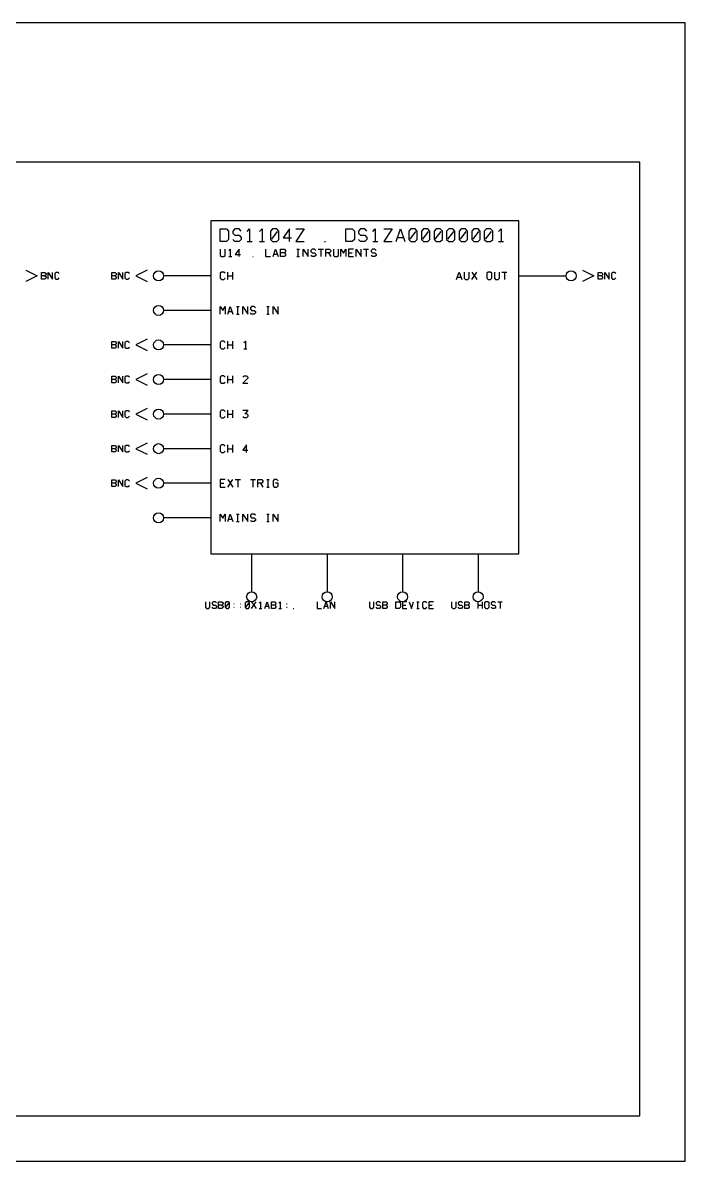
# Model space of a CAD drawing. Header units: millimetres. Extents: x 10 to 563, y 10 to 372.
# Drawn here: x 352.7 to 563.4, y 9.6 to 371.8 of the extents above; entities that cross this region are included whole.
import ezdxf

# ---------------------------------------------------------------- set-up
doc = ezdxf.new("R2010")
doc.units = ezdxf.units.MM
for name, color, linetype, lineweight in [('DEVICE', 7, 'CONTINUOUS', 25), ('GROUP', 6, 'CONTINUOUS', 25), ('LABEL', 8, 'CONTINUOUS', 25), ('POINT', 4, 'CONTINUOUS', 25), ('PORT_BUS', 5, 'CONTINUOUS', 25), ('PORT_IN', 3, 'CONTINUOUS', 25), ('PORT_OUT', 30, 'CONTINUOUS', 25), ('PORTAL', 2, 'CONTINUOUS', 25), ('SHEET', 7, 'CONTINUOUS', 25)]:
    doc.layers.add(name, color=color, linetype=linetype, lineweight=lineweight)

msp = doc.modelspace()

# ---------------------------------------------------------------- linework, layer by layer
at = {"layer": 'DEVICE'}
msp.add_lwpolyline([(412.5, 202.8), (510.5, 202.8), (510.5, 308.8), (412.5, 308.8)], close=True, dxfattribs=at)
at = {"layer": 'GROUP'}
msp.add_lwpolyline([(24, 24), (549, 24), (549, 327.4), (24, 327.4)], close=True, dxfattribs=at)
at = {"layer": 'LABEL'}
for points in [[(415.5, 302.2), (415.5, 306.2), (417.5, 306.2), (418.166667, 305.533333), (418.166667, 302.866667), (417.5, 302.2), (415.5, 302.2)], [(422.166667, 305.533333), (421.5, 306.2), (420.166667, 306.2), (419.5, 305.533333), (419.5, 304.866667), (420.166667, 304.2), (421.5, 304.2), (422.166667, 303.533333), (422.166667, 302.866667), (421.5, 302.2), (420.166667, 302.2), (419.5, 302.866667)], [(424.033333, 305.4), (424.833333, 306.2), (424.833333, 302.2)], [(428.033333, 305.4), (428.833333, 306.2), (428.833333, 302.2)], [(432.166667, 302.2), (433.5, 302.2), (434.166667, 302.866667), (434.166667, 305.533333), (433.5, 306.2), (432.166667, 306.2), (431.5, 305.533333), (431.5, 302.866667), (432.166667, 302.2)], [(431.9, 303), (433.766667, 305.4)], [(437.5, 302.2), (437.5, 306.2), (435.5, 303.4), (438.166667, 303.4)], [(439.5, 306.2), (442.166667, 306.2), (439.5, 302.2), (442.166667, 302.2)], [(455.5, 302.2), (455.5, 306.2), (457.5, 306.2), (458.166667, 305.533333), (458.166667, 302.866667), (457.5, 302.2), (455.5, 302.2)], [(462.166667, 305.533333), (461.5, 306.2), (460.166667, 306.2), (459.5, 305.533333), (459.5, 304.866667), (460.166667, 304.2), (461.5, 304.2), (462.166667, 303.533333), (462.166667, 302.866667), (461.5, 302.2), (460.166667, 302.2), (459.5, 302.866667)], [(464.033333, 305.4), (464.833333, 306.2), (464.833333, 302.2)], [(467.5, 306.2), (470.166667, 306.2), (467.5, 302.2), (470.166667, 302.2)], [(471.5, 302.2), (472.833333, 306.2), (474.166667, 302.2)], [(476.166667, 302.2), (477.5, 302.2), (478.166667, 302.866667), (478.166667, 305.533333), (477.5, 306.2), (476.166667, 306.2), (475.5, 305.533333), (475.5, 302.866667), (476.166667, 302.2)], [(475.9, 303), (477.766667, 305.4)], [(480.166667, 302.2), (481.5, 302.2), (482.166667, 302.866667), (482.166667, 305.533333), (481.5, 306.2), (480.166667, 306.2), (479.5, 305.533333), (479.5, 302.866667), (480.166667, 302.2)], [(479.9, 303), (481.766667, 305.4)], [(484.166667, 302.2), (485.5, 302.2), (486.166667, 302.866667), (486.166667, 305.533333), (485.5, 306.2), (484.166667, 306.2), (483.5, 305.533333), (483.5, 302.866667), (484.166667, 302.2)], [(483.9, 303), (485.766667, 305.4)], [(488.166667, 302.2), (489.5, 302.2), (490.166667, 302.866667), (490.166667, 305.533333), (489.5, 306.2), (488.166667, 306.2), (487.5, 305.533333), (487.5, 302.866667), (488.166667, 302.2)], [(487.9, 303), (489.766667, 305.4)], [(492.166667, 302.2), (493.5, 302.2), (494.166667, 302.866667), (494.166667, 305.533333), (493.5, 306.2), (492.166667, 306.2), (491.5, 305.533333), (491.5, 302.866667), (492.166667, 302.2)], [(491.9, 303), (493.766667, 305.4)], [(496.166667, 302.2), (497.5, 302.2), (498.166667, 302.866667), (498.166667, 305.533333), (497.5, 306.2), (496.166667, 306.2), (495.5, 305.533333), (495.5, 302.866667), (496.166667, 302.2)], [(495.9, 303), (497.766667, 305.4)], [(500.166667, 302.2), (501.5, 302.2), (502.166667, 302.866667), (502.166667, 305.533333), (501.5, 306.2), (500.166667, 306.2), (499.5, 305.533333), (499.5, 302.866667), (500.166667, 302.2)], [(499.9, 303), (501.766667, 305.4)], [(504.033333, 305.4), (504.833333, 306.2), (504.833333, 302.2)], [(424.033333, 302.2), (425.633333, 302.2)], [(428.033333, 302.2), (429.633333, 302.2)], [(448.7, 302.2), (448.966667, 302.2)], [(464.033333, 302.2), (465.633333, 302.2)], [(471.966667, 303.533333), (473.7, 303.533333)], [(504.033333, 302.2), (505.633333, 302.2)], [(415.5, 299.8), (415.5, 297.8), (415.9, 297.4), (416.7, 297.4), (417.1, 297.8), (417.1, 299.8)], [(418.22, 299.32), (418.7, 299.8), (418.7, 297.4)], [(418.22, 297.4), (419.18, 297.4)], [(421.5, 297.4), (421.5, 299.8), (420.3, 298.12), (421.9, 298.12)], [(425.82, 297.4), (425.98, 297.4)], [(429.9, 299.8), (429.9, 297.4), (431.5, 297.4)], [(432.3, 297.4), (433.1, 299.8), (433.9, 297.4)], [(432.58, 298.2), (433.62, 298.2)], [(434.7, 297.4), (434.7, 299.8), (435.9, 299.8), (436.3, 299.4), (436.3, 299), (435.9, 298.6), (434.7, 298.6)], [(435.9, 298.6), (436.3, 298.2), (436.3, 297.8), (435.9, 297.4), (434.7, 297.4)], [(439.9, 299.8), (440.7, 299.8)], [(439.9, 297.4), (440.7, 297.4)], [(440.3, 297.4), (440.3, 299.8)], [(441.9, 297.4), (441.9, 299.8), (443.5, 297.4), (443.5, 299.8)], [(445.9, 299.4), (445.5, 299.8), (444.7, 299.8), (444.3, 299.4), (444.3, 299), (444.7, 298.6), (445.5, 298.6), (445.9, 298.2), (445.9, 297.8), (445.5, 297.4), (444.7, 297.4), (444.3, 297.8)], [(446.7, 299.8), (448.3, 299.8)], [(447.5, 299.8), (447.5, 297.4)], [(449.1, 297.4), (449.1, 299.8), (450.3, 299.8), (450.7, 299.4), (450.7, 299), (450.3, 298.6), (449.1, 298.6)], [(449.9, 298.6), (450.7, 297.4)], [(451.5, 299.8), (451.5, 297.8), (451.9, 297.4), (452.7, 297.4), (453.1, 297.8), (453.1, 299.8)], [(453.9, 297.4), (453.9, 299.8), (454.7, 298.52), (455.5, 299.8), (455.5, 297.4)], [(457.9, 299.8), (456.3, 299.8), (456.3, 297.4), (457.9, 297.4)], [(456.3, 298.6), (457.5, 298.6)], [(458.7, 297.4), (458.7, 299.8), (460.3, 297.4), (460.3, 299.8)], [(461.1, 299.8), (462.7, 299.8)], [(461.9, 299.8), (461.9, 297.4)], [(465.1, 299.4), (464.7, 299.8), (463.9, 299.8), (463.5, 299.4), (463.5, 299), (463.9, 298.6), (464.7, 298.6), (465.1, 298.2), (465.1, 297.8), (464.7, 297.4), (463.9, 297.4), (463.5, 297.8)], [(417.1, 292.1), (416.7, 292.5), (415.9, 292.5), (415.5, 292.1), (415.5, 290.5), (415.9, 290.1), (416.7, 290.1), (417.1, 290.5)], [(417.9, 290.1), (417.9, 292.5)], [(417.9, 291.3), (419.5, 291.3)], [(419.5, 290.1), (419.5, 292.5)], [(490.7, 290.1), (491.5, 292.5), (492.3, 290.1)], [(490.98, 290.9), (492.02, 290.9)], [(493.1, 292.5), (493.1, 290.5), (493.5, 290.1), (494.3, 290.1), (494.7, 290.5), (494.7, 292.5)], [(495.5, 290.1), (497.1, 292.5)], [(495.5, 292.5), (497.1, 290.1)], [(500.7, 290.1), (501.5, 290.1), (501.9, 290.5), (501.9, 292.1), (501.5, 292.5), (500.7, 292.5), (500.3, 292.1), (500.3, 290.5), (500.7, 290.1)], [(502.7, 292.5), (502.7, 290.5), (503.1, 290.1), (503.9, 290.1), (504.3, 290.5), (504.3, 292.5)], [(505.1, 292.5), (506.7, 292.5)], [(505.9, 292.5), (505.9, 290.1)], [(415.5, 279.1), (415.5, 281.5), (416.3, 280.22), (417.1, 281.5), (417.1, 279.1)], [(417.9, 279.1), (418.7, 281.5), (419.5, 279.1)], [(418.18, 279.9), (419.22, 279.9)], [(420.7, 281.5), (421.5, 281.5)], [(420.7, 279.1), (421.5, 279.1)], [(421.1, 279.1), (421.1, 281.5)], [(422.7, 279.1), (422.7, 281.5), (424.3, 279.1), (424.3, 281.5)], [(426.7, 281.1), (426.3, 281.5), (425.5, 281.5), (425.1, 281.1), (425.1, 280.7), (425.5, 280.3), (426.3, 280.3), (426.7, 279.9), (426.7, 279.5), (426.3, 279.1), (425.5, 279.1), (425.1, 279.5)], [(430.3, 281.5), (431.1, 281.5)], [(430.3, 279.1), (431.1, 279.1)], [(430.7, 279.1), (430.7, 281.5)], [(432.3, 279.1), (432.3, 281.5), (433.9, 279.1), (433.9, 281.5)], [(417.1, 270.1), (416.7, 270.5), (415.9, 270.5), (415.5, 270.1), (415.5, 268.5), (415.9, 268.1), (416.7, 268.1), (417.1, 268.5)], [(417.9, 268.1), (417.9, 270.5)], [(417.9, 269.3), (419.5, 269.3)], [(419.5, 268.1), (419.5, 270.5)], [(423.02, 270.02), (423.5, 270.5), (423.5, 268.1)], [(423.02, 268.1), (423.98, 268.1)], [(417.1, 259.1), (416.7, 259.5), (415.9, 259.5), (415.5, 259.1), (415.5, 257.5), (415.9, 257.1), (416.7, 257.1), (417.1, 257.5)], [(417.9, 257.1), (417.9, 259.5)], [(417.9, 258.3), (419.5, 258.3)], [(419.5, 257.1), (419.5, 259.5)], [(422.7, 259.1), (423.1, 259.5), (423.9, 259.5), (424.3, 259.1), (424.3, 258.7), (422.7, 257.1), (424.3, 257.1)], [(417.1, 248.1), (416.7, 248.5), (415.9, 248.5), (415.5, 248.1), (415.5, 246.5), (415.9, 246.1), (416.7, 246.1), (417.1, 246.5)], [(417.9, 246.1), (417.9, 248.5)], [(417.9, 247.3), (419.5, 247.3)], [(419.5, 246.1), (419.5, 248.5)], [(422.7, 248.5), (424.3, 248.5), (423.5, 247.46)], [(423.34, 247.46), (423.9, 247.46), (424.3, 247.06), (424.3, 246.5), (423.9, 246.1), (423.1, 246.1), (422.7, 246.5)], [(417.1, 237.1), (416.7, 237.5), (415.9, 237.5), (415.5, 237.1), (415.5, 235.5), (415.9, 235.1), (416.7, 235.1), (417.1, 235.5)], [(417.9, 235.1), (417.9, 237.5)], [(417.9, 236.3), (419.5, 236.3)], [(419.5, 235.1), (419.5, 237.5)], [(423.9, 235.1), (423.9, 237.5), (422.7, 235.82), (424.3, 235.82)], [(417.1, 226.5), (415.5, 226.5), (415.5, 224.1), (417.1, 224.1)], [(415.5, 225.3), (416.7, 225.3)], [(417.9, 224.1), (419.5, 226.5)], [(417.9, 226.5), (419.5, 224.1)], [(420.3, 226.5), (421.9, 226.5)], [(421.1, 226.5), (421.1, 224.1)], [(425.1, 226.5), (426.7, 226.5)], [(425.9, 226.5), (425.9, 224.1)], [(427.5, 224.1), (427.5, 226.5), (428.7, 226.5), (429.1, 226.1), (429.1, 225.7), (428.7, 225.3), (427.5, 225.3)], [(428.3, 225.3), (429.1, 224.1)], [(430.3, 226.5), (431.1, 226.5)], [(430.7, 224.1), (430.7, 226.5)], [(433.9, 226.1), (433.5, 226.5), (432.7, 226.5), (432.3, 226.1), (432.3, 224.5), (432.7, 224.1), (433.5, 224.1), (433.9, 224.5), (433.9, 225.3), (433.1, 225.3)], [(430.3, 224.1), (431.1, 224.1)], [(415.5, 213.1), (415.5, 215.5), (416.3, 214.22), (417.1, 215.5), (417.1, 213.1)], [(417.9, 213.1), (418.7, 215.5), (419.5, 213.1)], [(418.18, 213.9), (419.22, 213.9)], [(420.7, 215.5), (421.5, 215.5)], [(421.1, 213.1), (421.1, 215.5)], [(422.7, 213.1), (422.7, 215.5), (424.3, 213.1), (424.3, 215.5)], [(426.7, 215.1), (426.3, 215.5), (425.5, 215.5), (425.1, 215.1), (425.1, 214.7), (425.5, 214.3), (426.3, 214.3), (426.7, 213.9), (426.7, 213.5), (426.3, 213.1), (425.5, 213.1), (425.1, 213.5)], [(430.3, 215.5), (431.1, 215.5)], [(430.7, 213.1), (430.7, 215.5)], [(432.3, 213.1), (432.3, 215.5), (433.9, 213.1), (433.9, 215.5)], [(420.7, 213.1), (421.5, 213.1)], [(430.3, 213.1), (431.1, 213.1)], [(410.8, 187.6), (410.8, 185.85), (411.15, 185.5), (411.85, 185.5), (412.2, 185.85), (412.2, 187.6)], [(414.3, 187.25), (413.95, 187.6), (413.25, 187.6), (412.9, 187.25), (412.9, 186.9), (413.25, 186.55), (413.95, 186.55), (414.3, 186.2), (414.3, 185.85), (413.95, 185.5), (413.25, 185.5), (412.9, 185.85)], [(415, 185.5), (415, 187.6), (416.05, 187.6), (416.4, 187.25), (416.4, 186.9), (416.05, 186.55), (415, 186.55)], [(416.05, 186.55), (416.4, 186.2), (416.4, 185.85), (416.05, 185.5), (415, 185.5)], [(417.45, 185.5), (418.15, 185.5), (418.5, 185.85), (418.5, 187.25), (418.15, 187.6), (417.45, 187.6), (417.1, 187.25), (417.1, 185.85), (417.45, 185.5)], [(417.31, 185.92), (418.29, 187.18)], [(419.83, 186.97), (419.97, 186.97)], [(419.83, 185.92), (419.97, 185.92)], [(421.93, 186.97), (422.07, 186.97)], [(421.93, 185.92), (422.07, 185.92)], [(423.75, 185.5), (424.45, 185.5), (424.8, 185.85), (424.8, 187.25), (424.45, 187.6), (423.75, 187.6), (423.4, 187.25), (423.4, 185.85), (423.75, 185.5)], [(423.61, 185.92), (424.59, 187.18)], [(425.5, 185.5), (426.9, 187.6)], [(425.5, 187.6), (426.9, 185.5)], [(427.88, 187.18), (428.3, 187.6), (428.3, 185.5)], [(427.88, 185.5), (428.72, 185.5)], [(429.7, 185.5), (430.4, 187.6), (431.1, 185.5)], [(429.945, 186.2), (430.855, 186.2)], [(431.8, 185.5), (431.8, 187.6), (432.85, 187.6), (433.2, 187.25), (433.2, 186.9), (432.85, 186.55), (431.8, 186.55)], [(432.85, 186.55), (433.2, 186.2), (433.2, 185.85), (432.85, 185.5), (431.8, 185.5)], [(434.18, 187.18), (434.6, 187.6), (434.6, 185.5)], [(434.18, 185.5), (435.02, 185.5)], [(436.63, 186.97), (436.77, 186.97)], [(436.63, 185.92), (436.77, 185.92)], [(438.73, 185.5), (438.87, 185.5)], [(446.35, 187.6), (446.35, 185.5), (447.75, 185.5)], [(448.45, 185.5), (449.15, 187.6), (449.85, 185.5)], [(448.695, 186.2), (449.605, 186.2)], [(450.55, 185.5), (450.55, 187.6), (451.95, 185.5), (451.95, 187.6)], [(463, 187.6), (463, 185.85), (463.35, 185.5), (464.05, 185.5), (464.4, 185.85), (464.4, 187.6)], [(466.5, 187.25), (466.15, 187.6), (465.45, 187.6), (465.1, 187.25), (465.1, 186.9), (465.45, 186.55), (466.15, 186.55), (466.5, 186.2), (466.5, 185.85), (466.15, 185.5), (465.45, 185.5), (465.1, 185.85)], [(467.2, 185.5), (467.2, 187.6), (468.25, 187.6), (468.6, 187.25), (468.6, 186.9), (468.25, 186.55), (467.2, 186.55)], [(468.25, 186.55), (468.6, 186.2), (468.6, 185.85), (468.25, 185.5), (467.2, 185.5)], [(471.4, 185.5), (471.4, 187.6), (472.45, 187.6), (472.8, 187.25), (472.8, 185.85), (472.45, 185.5), (471.4, 185.5)], [(474.9, 187.6), (473.5, 187.6), (473.5, 185.5), (474.9, 185.5)], [(473.5, 186.55), (474.55, 186.55)], [(475.6, 187.6), (476.3, 185.5), (477, 187.6)], [(478.05, 187.6), (478.75, 187.6)], [(478.05, 185.5), (478.75, 185.5)], [(478.4, 185.5), (478.4, 187.6)], [(481.2, 187.25), (480.85, 187.6), (480.15, 187.6), (479.8, 187.25), (479.8, 185.85), (480.15, 185.5), (480.85, 185.5), (481.2, 185.85)], [(483.3, 187.6), (481.9, 187.6), (481.9, 185.5), (483.3, 185.5)], [(481.9, 186.55), (482.95, 186.55)], [(489.1, 187.6), (489.1, 185.85), (489.45, 185.5), (490.15, 185.5), (490.5, 185.85), (490.5, 187.6)], [(492.6, 187.25), (492.25, 187.6), (491.55, 187.6), (491.2, 187.25), (491.2, 186.9), (491.55, 186.55), (492.25, 186.55), (492.6, 186.2), (492.6, 185.85), (492.25, 185.5), (491.55, 185.5), (491.2, 185.85)], [(493.3, 185.5), (493.3, 187.6), (494.35, 187.6), (494.7, 187.25), (494.7, 186.9), (494.35, 186.55), (493.3, 186.55)], [(494.35, 186.55), (494.7, 186.2), (494.7, 185.85), (494.35, 185.5), (493.3, 185.5)], [(497.5, 185.5), (497.5, 187.6)], [(497.5, 186.55), (498.9, 186.55)], [(498.9, 185.5), (498.9, 187.6)], [(499.95, 185.5), (500.65, 185.5), (501, 185.85), (501, 187.25), (500.65, 187.6), (499.95, 187.6), (499.6, 187.25), (499.6, 185.85), (499.95, 185.5)], [(503.1, 187.25), (502.75, 187.6), (502.05, 187.6), (501.7, 187.25), (501.7, 186.9), (502.05, 186.55), (502.75, 186.55), (503.1, 186.2), (503.1, 185.85), (502.75, 185.5), (502.05, 185.5), (501.7, 185.85)], [(503.8, 187.6), (505.2, 187.6)], [(504.5, 187.6), (504.5, 185.5)]]:
    msp.add_lwpolyline(points, dxfattribs=at)
at = {"layer": 'POINT'}
for centre in [(395.9, 291.3), (527.1, 291.3), (395.9, 280.3), (395.9, 269.3), (395.9, 258.3), (395.9, 247.3), (395.9, 236.3), (395.9, 225.3), (395.9, 214.3), (425.5, 189.2), (449.5, 189.2), (473.5, 189.2), (497.5, 189.2)]:
    msp.add_circle(centre, 1.6, dxfattribs=at)
at = {"layer": 'PORT_BUS'}
for p, q in [((425.5, 202.8), (425.5, 190.8)), ((449.5, 202.8), (449.5, 190.8)), ((473.5, 202.8), (473.5, 190.8)), ((497.5, 202.8), (497.5, 190.8))]:
    msp.add_line(p, q, dxfattribs=at)
at = {"layer": 'PORT_IN'}
for p, q in [((412.5, 291.3), (397.5, 291.3)), ((412.5, 280.3), (397.5, 280.3)), ((412.5, 269.3), (397.5, 269.3)), ((412.5, 258.3), (397.5, 258.3)), ((412.5, 247.3), (397.5, 247.3)), ((412.5, 236.3), (397.5, 236.3)), ((412.5, 225.3), (397.5, 225.3)), ((412.5, 214.3), (397.5, 214.3))]:
    msp.add_line(p, q, dxfattribs=at)
at = {"layer": 'PORT_OUT'}
msp.add_line((510.5, 291.3), (525.5, 291.3), dxfattribs=at)
at = {"layer": 'PORTAL'}
for points in [[(353.7, 293.1), (357.3, 291.3), (353.7, 289.5)], [(358.7, 290.25), (358.7, 292.35), (359.75, 292.35), (360.1, 292), (360.1, 291.65), (359.75, 291.3), (358.7, 291.3)], [(359.75, 291.3), (360.1, 290.95), (360.1, 290.6), (359.75, 290.25), (358.7, 290.25)], [(360.8, 290.25), (360.8, 292.35), (362.2, 290.25), (362.2, 292.35)], [(364.3, 292), (363.95, 292.35), (363.25, 292.35), (362.9, 292), (362.9, 290.6), (363.25, 290.25), (363.95, 290.25), (364.3, 290.6)], [(381, 290.25), (381, 292.35), (382.05, 292.35), (382.4, 292), (382.4, 291.65), (382.05, 291.3), (381, 291.3)], [(382.05, 291.3), (382.4, 290.95), (382.4, 290.6), (382.05, 290.25), (381, 290.25)], [(383.1, 290.25), (383.1, 292.35), (384.5, 290.25), (384.5, 292.35)], [(386.6, 292), (386.25, 292.35), (385.55, 292.35), (385.2, 292), (385.2, 290.6), (385.55, 290.25), (386.25, 290.25), (386.6, 290.6)], [(392.3, 293.1), (388.7, 291.3), (392.3, 289.5)], [(530.7, 293.1), (534.3, 291.3), (530.7, 289.5)], [(535.7, 290.25), (535.7, 292.35), (536.75, 292.35), (537.1, 292), (537.1, 291.65), (536.75, 291.3), (535.7, 291.3)], [(536.75, 291.3), (537.1, 290.95), (537.1, 290.6), (536.75, 290.25), (535.7, 290.25)], [(537.8, 290.25), (537.8, 292.35), (539.2, 290.25), (539.2, 292.35)], [(541.3, 292), (540.95, 292.35), (540.25, 292.35), (539.9, 292), (539.9, 290.6), (540.25, 290.25), (540.95, 290.25), (541.3, 290.6)], [(381, 268.25), (381, 270.35), (382.05, 270.35), (382.4, 270), (382.4, 269.65), (382.05, 269.3), (381, 269.3)], [(382.05, 269.3), (382.4, 268.95), (382.4, 268.6), (382.05, 268.25), (381, 268.25)], [(383.1, 268.25), (383.1, 270.35), (384.5, 268.25), (384.5, 270.35)], [(386.6, 270), (386.25, 270.35), (385.55, 270.35), (385.2, 270), (385.2, 268.6), (385.55, 268.25), (386.25, 268.25), (386.6, 268.6)], [(392.3, 271.1), (388.7, 269.3), (392.3, 267.5)], [(381, 257.25), (381, 259.35), (382.05, 259.35), (382.4, 259), (382.4, 258.65), (382.05, 258.3), (381, 258.3)], [(382.05, 258.3), (382.4, 257.95), (382.4, 257.6), (382.05, 257.25), (381, 257.25)], [(383.1, 257.25), (383.1, 259.35), (384.5, 257.25), (384.5, 259.35)], [(386.6, 259), (386.25, 259.35), (385.55, 259.35), (385.2, 259), (385.2, 257.6), (385.55, 257.25), (386.25, 257.25), (386.6, 257.6)], [(392.3, 260.1), (388.7, 258.3), (392.3, 256.5)], [(381, 246.25), (381, 248.35), (382.05, 248.35), (382.4, 248), (382.4, 247.65), (382.05, 247.3), (381, 247.3)], [(382.05, 247.3), (382.4, 246.95), (382.4, 246.6), (382.05, 246.25), (381, 246.25)], [(383.1, 246.25), (383.1, 248.35), (384.5, 246.25), (384.5, 248.35)], [(386.6, 248), (386.25, 248.35), (385.55, 248.35), (385.2, 248), (385.2, 246.6), (385.55, 246.25), (386.25, 246.25), (386.6, 246.6)], [(392.3, 249.1), (388.7, 247.3), (392.3, 245.5)], [(381, 235.25), (381, 237.35), (382.05, 237.35), (382.4, 237), (382.4, 236.65), (382.05, 236.3), (381, 236.3)], [(382.05, 236.3), (382.4, 235.95), (382.4, 235.6), (382.05, 235.25), (381, 235.25)], [(383.1, 235.25), (383.1, 237.35), (384.5, 235.25), (384.5, 237.35)], [(386.6, 237), (386.25, 237.35), (385.55, 237.35), (385.2, 237), (385.2, 235.6), (385.55, 235.25), (386.25, 235.25), (386.6, 235.6)], [(392.3, 238.1), (388.7, 236.3), (392.3, 234.5)], [(381, 224.25), (381, 226.35), (382.05, 226.35), (382.4, 226), (382.4, 225.65), (382.05, 225.3), (381, 225.3)], [(382.05, 225.3), (382.4, 224.95), (382.4, 224.6), (382.05, 224.25), (381, 224.25)], [(383.1, 224.25), (383.1, 226.35), (384.5, 224.25), (384.5, 226.35)], [(386.6, 226), (386.25, 226.35), (385.55, 226.35), (385.2, 226), (385.2, 224.6), (385.55, 224.25), (386.25, 224.25), (386.6, 224.6)], [(392.3, 227.1), (388.7, 225.3), (392.3, 223.5)]]:
    msp.add_lwpolyline(points, dxfattribs=at)
at = {"layer": 'SHEET'}
msp.add_lwpolyline([(9.6, 9.6), (563.4, 9.6), (563.4, 371.8), (9.6, 371.8)], close=True, dxfattribs=at)

doc.saveas('drawing.dxf')
